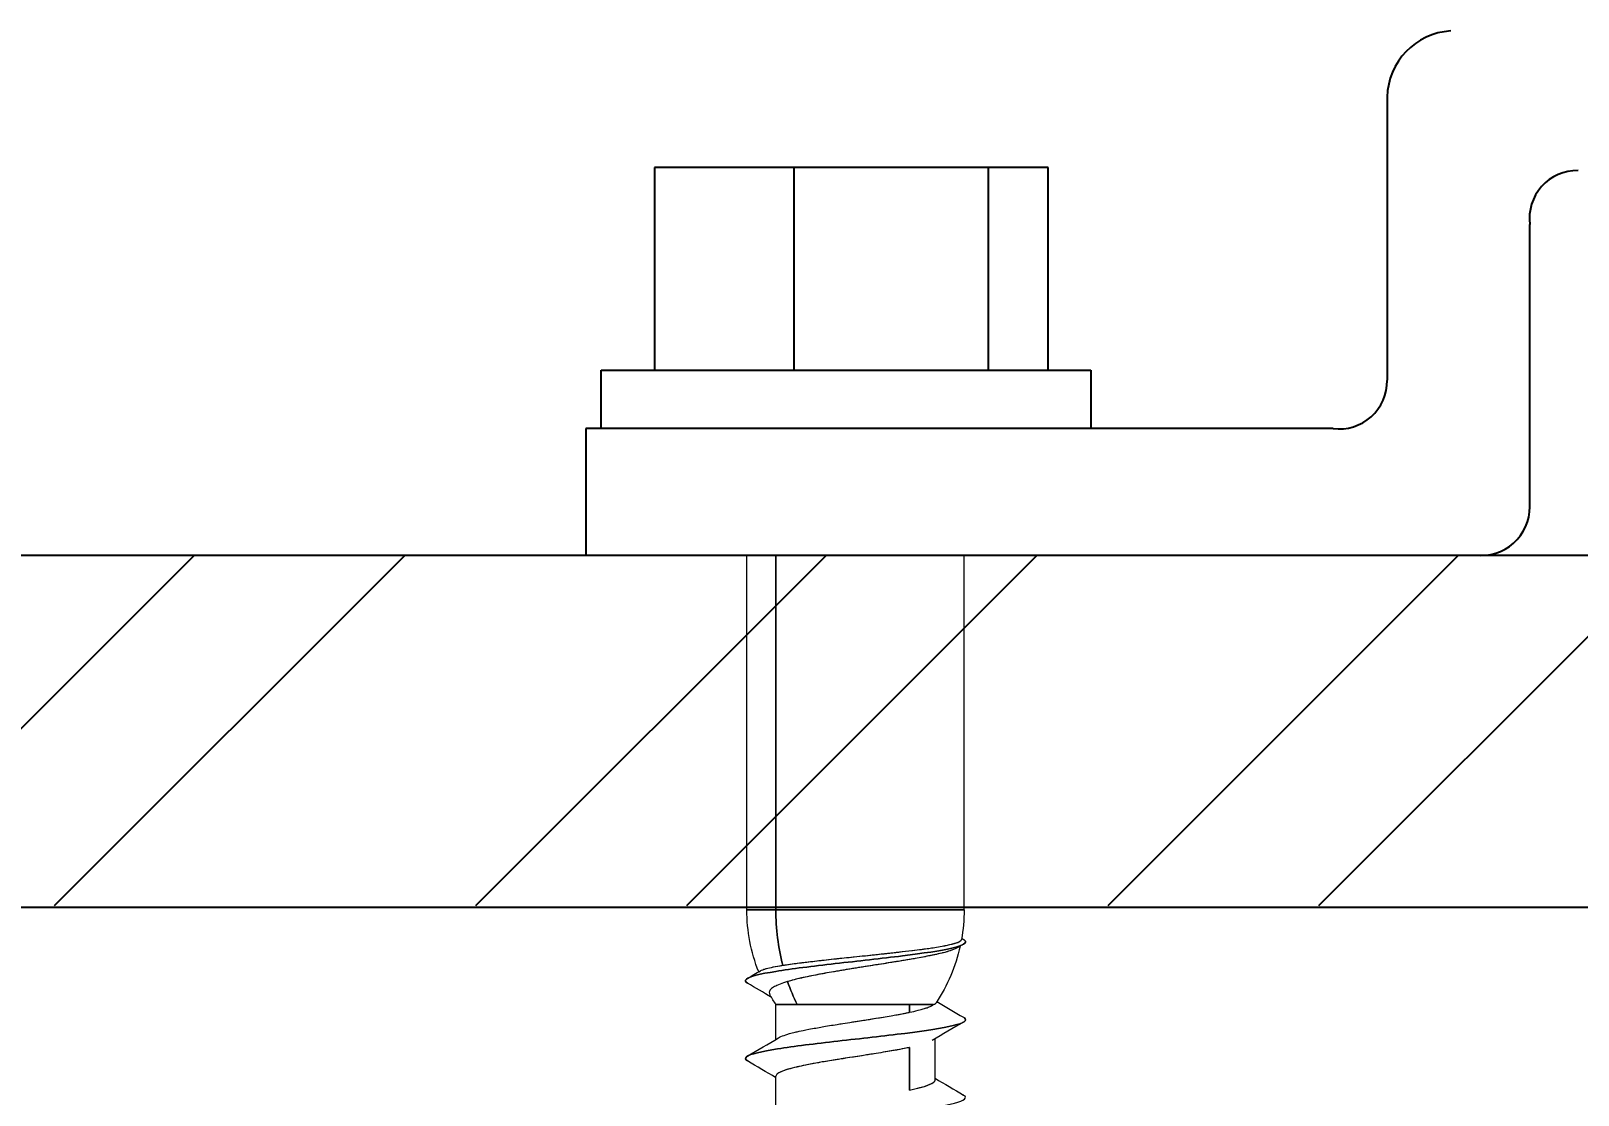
# Model space of a CAD drawing. Header units: inches. Extents: x 10 to 190, y 5 to 37.
# Drawn here: x 55.592 to 57.799, y 8.756 to 10.275 of the extents above; entities that cross this region are included whole.
import ezdxf
from ezdxf import colors
from ezdxf.entities.mleader import LeaderData, LeaderLine
from ezdxf.math import Vec2, Vec3

# ---------------------------------------------------------------- set-up
doc = ezdxf.new("R2010")
doc.units = ezdxf.units.IN
doc.header["$MEASUREMENT"] = 0
doc.styles.add('Tahoma', font='tahoma.ttf')

msp = doc.modelspace()

# ---------------------------------------------------------------- hatches: boundary and pattern name
at = {"true_color": 0x939598}
h = msp.add_hatch(dxfattribs=at)
h.set_pattern_fill('ANSI32', color=252, scale=1.7)
h.set_pattern_definition([(45, (71.31534, -20.9625), (-0.45078, 0.45078), []), (45, (71.61586, -20.9625), (-0.45078, 0.45078), [])])
edge = h.paths.add_edge_path()
edge.add_arc((60.2243, 12.9566), 6.7609, 211.03769, 215.53668)
edge.add_line((54.7226, 9.0271), (66.0866, 9.0271))
edge.add_arc((60.3891, 12.6668), 6.7609, 327.42847, 332.32878)
edge.add_line((66.3767, 9.5271), (54.4015, 9.5271))
edge.add_arc((60.3891, 12.6668), 6.7609, 207.67122, 208.21164)

# ---------------------------------------------------------------- linework, layer by layer
for p, q in [((57.5266, 10.1808), (57.5266, 9.7765)), ((57.043, 10.0801), (56.4815, 10.0801)), ((56.4815, 10.0801), (56.4815, 9.791)), ((56.6803, 10.0801), (56.6803, 9.791)), ((56.9574, 10.0801), (56.9574, 9.791)), ((57.043, 9.791), (57.043, 10.0801)), ((57.73, 9.596), (57.73, 9.9988)), ((56.4057, 9.7076), (56.4057, 9.791)), ((56.4057, 9.791), (57.1041, 9.791)), ((57.1041, 9.791), (57.1041, 9.7076)), ((57.4494, 9.7076), (56.3838, 9.7076)), ((56.3838, 9.7076), (56.3838, 9.5271)), ((56.3838, 9.5271), (57.6528, 9.5271))]:
    msp.add_line(p, q)
at = {"color": 0, "linetype": 'Continuous', "lineweight": 0, "extrusion": (-1, 6.12323e-17, 0)}
for p, q in [((56.6133, 9.0208), (56.6133, 9.5271)), ((56.6546, 9.0208), (56.6546, 9.5271)), ((56.6546, 9.5271), (56.6546, 9.0208)), ((56.9233, 9.0208), (56.9233, 9.5271)), ((56.6546, 9.0208), (56.6133, 9.0208)), ((56.6133, 9.0208), (56.6546, 9.0208)), ((56.6546, 9.0208), (56.9233, 9.0208)), ((56.9233, 9.0208), (56.6546, 9.0208)), ((56.6548, 8.8858), (56.8455, 8.8858)), ((56.6548, 8.836), (56.6548, 8.8858)), ((56.6851, 8.8858), (56.6548, 8.8858)), ((56.8797, 8.8858), (56.6851, 8.8858)), ((56.8455, 8.8747), (56.8455, 8.8858)), ((56.8455, 8.8858), (56.8455, 8.8747)), ((56.8455, 8.8858), (56.8797, 8.8858)), ((56.8818, 8.7782), (56.8818, 8.8367)), ((56.8455, 8.7637), (56.8455, 8.8245)), ((56.8455, 8.8245), (56.8455, 8.7637)), ((56.6548, 8.725), (56.6548, 8.7835))]:
    msp.add_line(p, q, dxfattribs=at)
for points in [[(54.3978, 9.5271), (66.0507, 9.5271)], [(54.7244, 9.0246), (65.7241, 9.0246)]]:
    msp.add_lwpolyline(points)
msp.add_circle((60.2243, 12.9566), 6.7609)
for centre, radius, start, end in [((57.6231, 10.1787), 0.0965, 93.4593, 178.7869), ((57.7982, 10.0073), 0.0687, 89.4332, 187.0687), ((57.4579, 9.7758), 0.0687, 262.9313, 0.5668), ((57.6612, 9.5953), 0.0687, 262.9313, 0.5668)]:
    msp.add_arc(centre, radius, start, end)
at = {"color": 0, "linetype": 'Continuous', "lineweight": 0, "extrusion": (0, 0, -1)}
for centre, start, end in [((-56.8536, 9.0208), 338.4106, 0), ((-56.6829, 9.0208), 180, 190.1647), ((-56.6829, 9.0208), 192.473, 213.4784), ((-56.8536, 9.0208), 325.8244, 329.6676)]:
    msp.add_arc(centre, 0.2403, start, end, dxfattribs=at)
for start_param, end_param in [(-1.906306, -1.570796), (-2.167274, -2.010951)]:
    msp.add_ellipse((56.8308, 9.0208), major_axis=(0, 0.2403), ratio=0.733138, start_param=start_param, end_param=end_param, dxfattribs=at)
at = {"color": 0, "linetype": 'Continuous', "lineweight": 0}
for start_param, end_param in [(-1.570796, -1.235287), (-1.130641, -0.974319)]:
    msp.add_ellipse((56.8308, 9.0208), major_axis=(0, -0.2403), ratio=0.733138, start_param=start_param, end_param=end_param, dxfattribs=at)
for points, knots in [([(56.6142, 8.9162), (56.611, 8.9181), (56.6104, 8.9201), (56.6171, 8.9257), (56.6319, 8.9293), (56.6771, 8.9367), (56.7072, 8.9404), (56.7716, 8.9478), (56.8057, 8.9515), (56.8649, 8.9588), (56.8899, 8.9625), (56.9216, 8.9699), (56.9281, 8.9736), (56.9237, 8.9777), (56.9231, 8.9781), (56.9224, 8.9785)], [0.9754835, 0.9754835, 0.9754835, 0.9754835, 0.97744693, 0.97744693, 0.98120578, 0.98120578, 0.98496462, 0.98496462, 0.98872347, 0.98872347, 0.99248231, 0.99248231, 0.99624116, 0.99624116, 0.99665651, 0.99665651, 0.99665651, 0.99665651]), ([(56.9224, 8.9785), (56.9231, 8.9781), (56.9237, 8.9777), (56.9281, 8.9736), (56.9216, 8.9699), (56.8899, 8.9625), (56.8649, 8.9588), (56.8057, 8.9515), (56.7716, 8.9478), (56.7072, 8.9404), (56.6771, 8.9367), (56.6319, 8.9293), (56.6171, 8.9257), (56.6104, 8.9201), (56.611, 8.9181), (56.6142, 8.9162)], [-0.99665651, -0.99665651, -0.99665651, -0.99665651, -0.99624116, -0.99624116, -0.99248231, -0.99248231, -0.98872347, -0.98872347, -0.98496462, -0.98496462, -0.98120578, -0.98120578, -0.97744693, -0.97744693, -0.9754835, -0.9754835, -0.9754835, -0.9754835]), ([(56.6645, 8.9417), (56.6648, 8.9418), (56.6652, 8.9418), (56.6656, 8.9419), (56.6678, 8.9422), (56.6707, 8.9427), (56.6746, 8.9432), (56.6794, 8.9439), (56.6832, 8.9444), (56.6857, 8.9447), (56.6936, 8.9457), (56.7019, 8.9467), (56.7104, 8.9477), (56.7188, 8.9487), (56.728, 8.9497), (56.7377, 8.9508), (56.7386, 8.9509), (56.74, 8.951), (56.7417, 8.9512), (56.7442, 8.9515), (56.7476, 8.9518), (56.752, 8.9523), (56.7601, 8.9531), (56.765, 8.9536), (56.7665, 8.9538), (56.7769, 8.9549), (56.7866, 8.9559), (56.7955, 8.9568), (56.7997, 8.9572), (56.8094, 8.9583), (56.8236, 8.9599), (56.8255, 8.9601), (56.828, 8.9603), (56.8312, 8.9607), (56.836, 8.9613), (56.8422, 8.962), (56.8496, 8.9629), (56.8589, 8.964), (56.8665, 8.965), (56.8727, 8.9659), (56.8778, 8.9666), (56.8846, 8.9677), (56.8918, 8.969), (56.8944, 8.9695), (56.897, 8.9699), (56.8993, 8.9704), (56.9018, 8.971), (56.9041, 8.9715), (56.9063, 8.972), (56.9113, 8.9733), (56.914, 8.9743), (56.9156, 8.9751), (56.9175, 8.976), (56.919, 8.977), (56.9194, 8.9782), (56.9195, 8.9782), (56.9195, 8.9783), (56.9195, 8.9784)], [0, 0, 0, 0, 0.004954, 0.004954, 0.004954, 0.03125, 0.03125, 0.03125, 0.0625, 0.0625, 0.0625, 0.125, 0.125, 0.125, 0.1875, 0.1875, 0.1875, 0.2001248, 0.2001248, 0.2001248, 0.21875, 0.21875, 0.21875, 0.25, 0.25, 0.25, 0.3125, 0.3125, 0.3125, 0.375, 0.375, 0.375, 0.3999377, 0.3999377, 0.3999377, 0.4375, 0.4375, 0.4375, 0.5, 0.5, 0.5, 0.5625, 0.5625, 0.5625, 0.5929762, 0.5929762, 0.5929762, 0.625, 0.625, 0.625, 0.6875, 0.6875, 0.6875, 0.75, 0.75, 0.75, 0.7537128, 0.7537128, 0.7537128, 0.7537128]), ([(56.6645, 8.9417), (56.6712, 8.9428), (56.6792, 8.9439), (56.6886, 8.9451), (56.6952, 8.9459), (56.7026, 8.9468), (56.7097, 8.9476), (56.7182, 8.9486), (56.7272, 8.9496), (56.7372, 8.9507), (56.7472, 8.9518), (56.7569, 8.9528), (56.7663, 8.9538), (56.777, 8.9549), (56.7881, 8.956), (56.7977, 8.957), (56.8073, 8.9581), (56.818, 8.9592), (56.8302, 8.9606), (56.8436, 8.9621), (56.8544, 8.9634), (56.8634, 8.9646), (56.8667, 8.9651), (56.8697, 8.9655), (56.8728, 8.9659)], [0, 0, 0, 0, 0.072901, 0.072901, 0.072901, 0.125, 0.125, 0.125, 0.1875, 0.1875, 0.1875, 0.25, 0.25, 0.25, 0.3214286, 0.3214286, 0.3214286, 0.3928571, 0.3928571, 0.3928571, 0.471468, 0.471468, 0.471468, 0.4996302, 0.4996302, 0.4996302, 0.4996302]), ([(56.9141, 8.9669), (56.9121, 8.9657), (56.9092, 8.9644), (56.9058, 8.9632), (56.9021, 8.9619), (56.8976, 8.9606), (56.8915, 8.9591), (56.8855, 8.9577), (56.8791, 8.9563), (56.873, 8.9551), (56.8676, 8.954), (56.8612, 8.9528), (56.8534, 8.9514), (56.8524, 8.9512), (56.8513, 8.951), (56.8499, 8.9508), (56.8402, 8.9491), (56.8325, 8.9478), (56.8276, 8.947), (56.8265, 8.9468), (56.8255, 8.9467), (56.8241, 8.9465), (56.8164, 8.9452), (56.8072, 8.9438), (56.7969, 8.9422), (56.7865, 8.9405), (56.777, 8.9391), (56.7675, 8.9375), (56.758, 8.936), (56.7487, 8.9344), (56.7403, 8.933), (56.7319, 8.9316), (56.7229, 8.93), (56.7135, 8.9282), (56.7001, 8.9257), (56.689, 8.9232), (56.6806, 8.921), (56.6771, 8.9201), (56.6741, 8.9192), (56.6714, 8.9184)], [0.315789, 0.315789, 0.315789, 0.315789, 0.375, 0.375, 0.375, 0.4375, 0.4375, 0.4375, 0.5, 0.5, 0.5, 0.5550015, 0.5550015, 0.5550015, 0.5625, 0.5625, 0.5625, 0.6134033, 0.6134033, 0.6134033, 0.625, 0.625, 0.625, 0.6875, 0.6875, 0.6875, 0.75, 0.75, 0.75, 0.8125, 0.8125, 0.8125, 0.875, 0.875, 0.875, 0.9636086, 0.9636086, 0.9636086, 1, 1, 1, 1]), ([(56.9141, 8.9669), (56.9122, 8.9658), (56.9095, 8.9645), (56.9053, 8.9631), (56.9025, 8.9621), (56.8997, 8.9613), (56.8973, 8.9606), (56.8948, 8.9599), (56.8927, 8.9594), (56.8912, 8.959), (56.8843, 8.9574), (56.8777, 8.956), (56.8726, 8.955), (56.8661, 8.9537), (56.8586, 8.9523), (56.8502, 8.9508), (56.8473, 8.9503), (56.8432, 8.9496), (56.8378, 8.9487), (56.8348, 8.9482), (56.832, 8.9478), (56.8295, 8.9473), (56.8278, 8.9471), (56.8261, 8.9468), (56.8247, 8.9466), (56.8123, 8.9446), (56.8029, 8.9431), (56.7973, 8.9422), (56.7881, 8.9408), (56.7786, 8.9393), (56.769, 8.9378), (56.765, 8.9371), (56.7603, 8.9364), (56.755, 8.9355), (56.7509, 8.9348), (56.7468, 8.9341), (56.7428, 8.9334), (56.7422, 8.9333), (56.7416, 8.9332), (56.7411, 8.9331), (56.7365, 8.9324), (56.732, 8.9316), (56.7276, 8.9308), (56.7239, 8.9301), (56.7196, 8.9294), (56.7147, 8.9284), (56.7063, 8.9268), (56.6983, 8.9252), (56.6911, 8.9235), (56.6874, 8.9227), (56.6805, 8.9211), (56.6724, 8.9187), (56.6721, 8.9186), (56.6718, 8.9185), (56.6714, 8.9184)], [0.3150203, 0.3150203, 0.3150203, 0.3150203, 0.375, 0.375, 0.375, 0.4056357, 0.4056357, 0.4056357, 0.4375, 0.4375, 0.4375, 0.5, 0.5, 0.5, 0.5625, 0.5625, 0.5625, 0.59375, 0.59375, 0.59375, 0.6120792, 0.6120792, 0.6120792, 0.625, 0.625, 0.625, 0.6875, 0.6875, 0.6875, 0.75, 0.75, 0.75, 0.78125, 0.78125, 0.78125, 0.8085147, 0.8085147, 0.8085147, 0.8125, 0.8125, 0.8125, 0.84375, 0.84375, 0.84375, 0.875, 0.875, 0.875, 0.9375, 0.9375, 0.9375, 0.9975072, 0.9975072, 0.9975072, 1, 1, 1, 1]), ([(56.8918, 8.969), (56.8971, 8.9699), (56.902, 8.971), (56.9064, 8.9721), (56.9118, 8.9734), (56.9153, 8.9748), (56.9173, 8.976), (56.9185, 8.9767), (56.9192, 8.9774), (56.9194, 8.9782)], [0.5633866, 0.5633866, 0.5633866, 0.5633866, 0.625, 0.625, 0.625, 0.7023924, 0.7023924, 0.7023924, 0.7491506, 0.7491506, 0.7491506, 0.7491506]), ([(56.6327, 8.9339), (56.6331, 8.9342), (56.6337, 8.9345), (56.6344, 8.9348), (56.6363, 8.9356), (56.6388, 8.9364), (56.6412, 8.9371), (56.6438, 8.9378), (56.6471, 8.9385), (56.6514, 8.9394), (56.6552, 8.9402), (56.6596, 8.9409), (56.6645, 8.9417)], [0.8276654, 0.8276654, 0.8276654, 0.8276654, 0.8392857, 0.8392857, 0.8392857, 0.8928571, 0.8928571, 0.8928571, 0.9464286, 0.9464286, 0.9464286, 1, 1, 1, 1]), ([(56.6384, 8.9362), (56.6385, 8.9363), (56.6387, 8.9363), (56.6388, 8.9364), (56.6442, 8.938), (56.6518, 8.9396), (56.6598, 8.9409), (56.6614, 8.9412), (56.6629, 8.9415), (56.6645, 8.9417)], [0.8721925, 0.8721925, 0.8721925, 0.8721925, 0.875, 0.875, 0.875, 0.979864, 0.979864, 0.979864, 1, 1, 1, 1]), ([(56.6714, 8.9184), (56.6633, 8.916), (56.657, 8.9136), (56.6527, 8.9112), (56.6505, 8.91), (56.6488, 8.9087), (56.6476, 8.9075), (56.6464, 8.9062), (56.6455, 8.9049), (56.6453, 8.9034), (56.6451, 8.902), (56.6454, 8.9007), (56.6462, 8.8995)], [0, 0, 0, 0, 0.25, 0.25, 0.25, 0.375, 0.375, 0.375, 0.5, 0.5, 0.5, 0.6118816, 0.6118816, 0.6118816, 0.6118816]), ([(56.6586, 8.8383), (56.6594, 8.8388), (56.6604, 8.8393), (56.6619, 8.84), (56.6646, 8.8412), (56.6679, 8.8423), (56.6716, 8.8434), (56.673, 8.8438), (56.675, 8.8444), (56.6779, 8.8452), (56.681, 8.846), (56.6834, 8.8466), (56.685, 8.8469), (56.6858, 8.8471), (56.6868, 8.8473), (56.688, 8.8476), (56.6911, 8.8483), (56.6955, 8.8492), (56.7017, 8.8504), (56.7086, 8.8517), (56.7151, 8.8528), (56.7209, 8.8538), (56.7238, 8.8543), (56.7273, 8.8549), (56.7313, 8.8556), (56.7348, 8.8562), (56.7384, 8.8568), (56.742, 8.8573), (56.7444, 8.8577), (56.7471, 8.8582), (56.7502, 8.8586), (56.7542, 8.8593), (56.7588, 8.86), (56.764, 8.8608), (56.7736, 8.8623), (56.7811, 8.8634), (56.7862, 8.8642), (56.7907, 8.865), (56.7981, 8.8661), (56.8077, 8.8677), (56.8118, 8.8684), (56.8156, 8.8691), (56.8192, 8.8697), (56.8222, 8.8702), (56.8251, 8.8707), (56.8277, 8.8712), (56.8385, 8.8732), (56.8438, 8.8743), (56.8455, 8.8747)], [0.3560294, 0.3560294, 0.3560294, 0.3560294, 0.375, 0.375, 0.375, 0.4375, 0.4375, 0.4375, 0.46875, 0.46875, 0.46875, 0.5, 0.5, 0.5, 0.5168864, 0.5168864, 0.5168864, 0.5625, 0.5625, 0.5625, 0.625, 0.625, 0.625, 0.65625, 0.65625, 0.65625, 0.6875, 0.6875, 0.6875, 0.7143892, 0.7143892, 0.7143892, 0.75, 0.75, 0.75, 0.8125, 0.8125, 0.8125, 0.875, 0.875, 0.875, 0.9090246, 0.9090246, 0.9090246, 0.9375, 0.9375, 0.9375, 1, 1, 1, 1]), ([(56.8291, 8.8715), (56.8296, 8.8715), (56.83, 8.8716), (56.8304, 8.8717), (56.8389, 8.8733), (56.8443, 8.8744), (56.8455, 8.8747)], [0.93427687, 0.93427687, 0.93427687, 0.93427687, 0.9375, 0.9375, 0.9375, 1, 1, 1, 1]), ([(56.8455, 8.8747), (56.8494, 8.8755), (56.8535, 8.8764), (56.8576, 8.8775), (56.8645, 8.8792), (56.8671, 8.8801), (56.8675, 8.8803), (56.868, 8.8804), (56.8685, 8.8806), (56.869, 8.8808), (56.8708, 8.8813), (56.8729, 8.8821), (56.875, 8.8831), (56.8776, 8.8842), (56.8789, 8.8852), (56.8797, 8.8858)], [0, 0, 0, 0, 0.25, 0.25, 0.25, 0.5, 0.5, 0.5, 0.556537, 0.556537, 0.556537, 0.75, 0.75, 0.75, 1, 1, 1, 1]), ([(56.6142, 8.8052), (56.6107, 8.8073), (56.6103, 8.8093), (56.6184, 8.8151), (56.634, 8.8188), (56.6803, 8.8262), (56.7109, 8.8298), (56.7756, 8.8372), (56.8095, 8.8409), (56.868, 8.8483), (56.8925, 8.852), (56.9227, 8.8593), (56.9284, 8.863), (56.9232, 8.867), (56.9228, 8.8672), (56.9224, 8.8675)], [0.93774534, 0.93774534, 0.93774534, 0.93774534, 0.93985849, 0.93985849, 0.94361733, 0.94361733, 0.94737618, 0.94737618, 0.95113502, 0.95113502, 0.95489387, 0.95489387, 0.95865271, 0.95865271, 0.9589223, 0.9589223, 0.9589223, 0.9589223]), ([(56.9224, 8.8675), (56.9228, 8.8672), (56.9232, 8.867), (56.9284, 8.863), (56.9227, 8.8593), (56.8925, 8.852), (56.868, 8.8483), (56.8095, 8.8409), (56.7756, 8.8372), (56.7109, 8.8298), (56.6803, 8.8262), (56.634, 8.8188), (56.6184, 8.8151), (56.6103, 8.8093), (56.6107, 8.8073), (56.6142, 8.8052)], [-0.9589223, -0.9589223, -0.9589223, -0.9589223, -0.95865271, -0.95865271, -0.95489387, -0.95489387, -0.95113502, -0.95113502, -0.94737618, -0.94737618, -0.94361733, -0.94361733, -0.93985849, -0.93985849, -0.93774534, -0.93774534, -0.93774534, -0.93774534]), ([(56.7629, 8.8606), (56.763, 8.8606), (56.7631, 8.8607), (56.7632, 8.8607), (56.7788, 8.8631), (56.7938, 8.8654), (56.808, 8.8678)], [0.7492425, 0.7492425, 0.7492425, 0.7492425, 0.75, 0.75, 0.75, 0.8746825, 0.8746825, 0.8746825, 0.8746825]), ([(56.8455, 8.8245), (56.8438, 8.8241), (56.8385, 8.823), (56.8277, 8.821), (56.8251, 8.8205), (56.8222, 8.82), (56.8192, 8.8195), (56.8157, 8.8188), (56.8118, 8.8182), (56.8078, 8.8175), (56.7981, 8.8159), (56.7907, 8.8148), (56.7862, 8.8141), (56.7811, 8.8133), (56.7736, 8.8121), (56.764, 8.8106), (56.759, 8.8098), (56.7544, 8.8091), (56.7502, 8.8084), (56.7472, 8.8079), (56.7445, 8.8075), (56.7419, 8.8071), (56.7381, 8.8065), (56.7346, 8.8059), (56.7313, 8.8054), (56.7282, 8.8049), (56.7247, 8.8043), (56.7209, 8.8037), (56.7151, 8.8027), (56.7086, 8.8015), (56.7017, 8.8002), (56.6955, 8.799), (56.6911, 8.798), (56.688, 8.7974), (56.6868, 8.7971), (56.6858, 8.7969), (56.685, 8.7967), (56.6834, 8.7963), (56.6809, 8.7958), (56.6779, 8.795), (56.675, 8.7942), (56.673, 8.7937), (56.6716, 8.7933), (56.6679, 8.7922), (56.6645, 8.791), (56.6618, 8.7898), (56.6572, 8.7877), (56.6564, 8.7865), (56.6562, 8.7863), (56.656, 8.7861), (56.6547, 8.7852), (56.6548, 8.7835)], [0, 0, 0, 0, 0.0625, 0.0625, 0.0625, 0.0910236, 0.0910236, 0.0910236, 0.125, 0.125, 0.125, 0.1875, 0.1875, 0.1875, 0.25, 0.25, 0.25, 0.2866586, 0.2866586, 0.2866586, 0.3125, 0.3125, 0.3125, 0.34375, 0.34375, 0.34375, 0.375, 0.375, 0.375, 0.4375, 0.4375, 0.4375, 0.483038, 0.483038, 0.483038, 0.5, 0.5, 0.5, 0.53125, 0.53125, 0.53125, 0.5625, 0.5625, 0.5625, 0.625, 0.625, 0.625, 0.6875, 0.6875, 0.6875, 0.7430454, 0.7430454, 0.7430454, 0.7430454]), ([(56.8455, 8.8245), (56.8392, 8.8232), (56.8323, 8.8218), (56.827, 8.8208), (56.8217, 8.8199), (56.8142, 8.8186), (56.8046, 8.817), (56.7856, 8.8139), (56.7682, 8.8113), (56.7547, 8.8091), (56.7497, 8.8083), (56.7434, 8.8073), (56.7344, 8.8059), (56.7255, 8.8045), (56.7198, 8.8035), (56.7153, 8.8027), (56.7109, 8.8019), (56.7054, 8.8009), (56.699, 8.7997), (56.6926, 8.7984), (56.6881, 8.7974), (56.6844, 8.7965), (56.68, 8.7955), (56.6755, 8.7944), (56.6722, 8.7934), (56.6688, 8.7924), (56.665, 8.7913), (56.6611, 8.7894), (56.6572, 8.7876), (56.6563, 8.7864), (56.6561, 8.7862), (56.6559, 8.786), (56.6548, 8.785), (56.6548, 8.7835)], [0, 0, 0, 0, 0.0714286, 0.0714286, 0.0714286, 0.1428571, 0.1428571, 0.1428571, 0.2857143, 0.2857143, 0.2857143, 0.3392857, 0.3392857, 0.3392857, 0.3928571, 0.3928571, 0.3928571, 0.4464286, 0.4464286, 0.4464286, 0.5, 0.5, 0.5, 0.5625, 0.5625, 0.5625, 0.625, 0.625, 0.625, 0.6875, 0.6875, 0.6875, 0.7464897, 0.7464897, 0.7464897, 0.7464897]), ([(56.8455, 8.7637), (56.8505, 8.7647), (56.8556, 8.7659), (56.8612, 8.7674), (56.8668, 8.7689), (56.8701, 8.7701), (56.8723, 8.7709), (56.8744, 8.7718), (56.8769, 8.7729), (56.8784, 8.7739), (56.88, 8.7749), (56.8813, 8.7761), (56.8817, 8.7774), (56.8817, 8.7777), (56.8818, 8.7779), (56.8818, 8.7782)], [0, 0, 0, 0, 0.0625, 0.0625, 0.0625, 0.125, 0.125, 0.125, 0.1875, 0.1875, 0.1875, 0.25, 0.25, 0.25, 0.2633452, 0.2633452, 0.2633452, 0.2633452]), ([(56.8455, 8.7637), (56.8503, 8.7647), (56.8554, 8.7658), (56.8602, 8.7671), (56.8654, 8.7685), (56.8684, 8.7695), (56.8702, 8.7702), (56.8707, 8.7704), (56.8711, 8.7705), (56.8714, 8.7706), (56.8725, 8.771), (56.874, 8.7716), (56.8756, 8.7724), (56.8773, 8.7732), (56.8782, 8.7737), (56.8787, 8.7741), (56.8804, 8.7752), (56.8814, 8.7764), (56.8817, 8.7775), (56.8817, 8.7776), (56.8818, 8.7779), (56.8818, 8.7782)], [0, 0, 0, 0, 0.0625, 0.0625, 0.0625, 0.1117725, 0.1117725, 0.1117725, 0.125, 0.125, 0.125, 0.15625, 0.15625, 0.15625, 0.1875, 0.1875, 0.1875, 0.25, 0.25, 0.25, 0.2670222, 0.2670222, 0.2670222, 0.2670222]), ([(56.6143, 8.6942), (56.6105, 8.6964), (56.6103, 8.6986), (56.6199, 8.7045), (56.6362, 8.7082), (56.6836, 8.7156), (56.7146, 8.7193), (56.7795, 8.7266), (56.8133, 8.7303), (56.8711, 8.7377), (56.8949, 8.7414), (56.9237, 8.7488), (56.9286, 8.7524), (56.9228, 8.7562), (56.9226, 8.7564), (56.9224, 8.7565)], [0.90000731, 0.90000731, 0.90000731, 0.90000731, 0.90227005, 0.90227005, 0.90602889, 0.90602889, 0.90978774, 0.90978774, 0.91354658, 0.91354658, 0.91730542, 0.91730542, 0.92106427, 0.92106427, 0.92118945, 0.92118945, 0.92118945, 0.92118945])]:
    msp.add_open_spline(points, degree=3, knots=knots, dxfattribs=at)
for points in [[(56.9223, 8.9717), (56.9196, 8.9701), (56.9168, 8.9685), (56.9141, 8.9669)], [(56.9156, 8.9751), (56.9156, 8.9751), (56.9156, 8.9751), (56.9156, 8.9751)], [(56.9198, 8.98), (56.9207, 8.9795), (56.9215, 8.979), (56.9224, 8.9785)], [(56.6141, 8.923), (56.6203, 8.9266), (56.6265, 8.9303), (56.6327, 8.9339)], [(56.6481, 8.8961), (56.6369, 8.9029), (56.6256, 8.9095), (56.6142, 8.9162)], [(56.8797, 8.8858), (56.8818, 8.8867), (56.8829, 8.8875), (56.8834, 8.8883)], [(56.8845, 8.8899), (56.8971, 8.8824), (56.9097, 8.8749), (56.9224, 8.8675)], [(56.9223, 8.8607), (56.9074, 8.852), (56.8926, 8.8432), (56.8778, 8.8343)], [(56.6141, 8.812), (56.629, 8.8207), (56.6438, 8.8295), (56.6586, 8.8383)], [(56.6548, 8.7812), (56.6413, 8.7892), (56.6278, 8.7972), (56.6142, 8.8052)], [(56.8818, 8.7805), (56.8953, 8.7725), (56.9088, 8.7645), (56.9224, 8.7565)]]:
    msp.add_open_spline(points, degree=3, dxfattribs=at)

# ---------------------------------------------------------------- leaders
ml = msp.add_multileader_mtext('Standard')
ml.set_content('5/16" STAINLESS STEEL LAG BOLT OR STRUCTURAL SCREW WITH 2-1/2" MIN. EMBEDMENT AND FLAT WASHER', color=256, style='Tahoma')
ml.set_leader_properties()
ml.build(insert=Vec2(0, 0))
ml.multileader.update_dxf_attribs({"dogleg_length": 0.36, "arrow_head_size": 0.3438, "scale": 4})
ctx = ml.context
ctx.base_point, ctx.scale, ctx.char_height, ctx.arrow_head_size, ctx.landing_gap_size, ctx.plane_origin = Vec3(28.9254, 8.7197), 4, 0.34375, 0.3438, 0.495, Vec3(21.9127, 13.025)
notes = []
notes.append((ctx, [(0, (1, 1, 0), (26.9454, 8.7197), (1, 0), 1.98, [(0, [(18.0508, 11.8211)], 0, [])])]))
ctx.mtext.insert, ctx.mtext.width, ctx.mtext.flow_direction = Vec3(29.4204, 8.8947), 7.353512, 5
for ctx, leaders in notes:
    for number, flags, end, landing, length, lines in leaders:
        leader = LeaderData()
        leader.index, (leader.has_last_leader_line, leader.has_dogleg_vector, leader.attachment_direction) = number, flags
        leader.last_leader_point, leader.dogleg_vector, leader.dogleg_length = Vec3(end), Vec3(landing), length
        for number, points, colour, breaks in lines:
            line = LeaderLine()
            line.index, line.vertices, line.color, line.breaks = number, Vec3.list(points), colors.encode_raw_color(colour), breaks
            leader.lines.append(line)
        ctx.leaders.append(leader)

doc.saveas('drawing.dxf')
